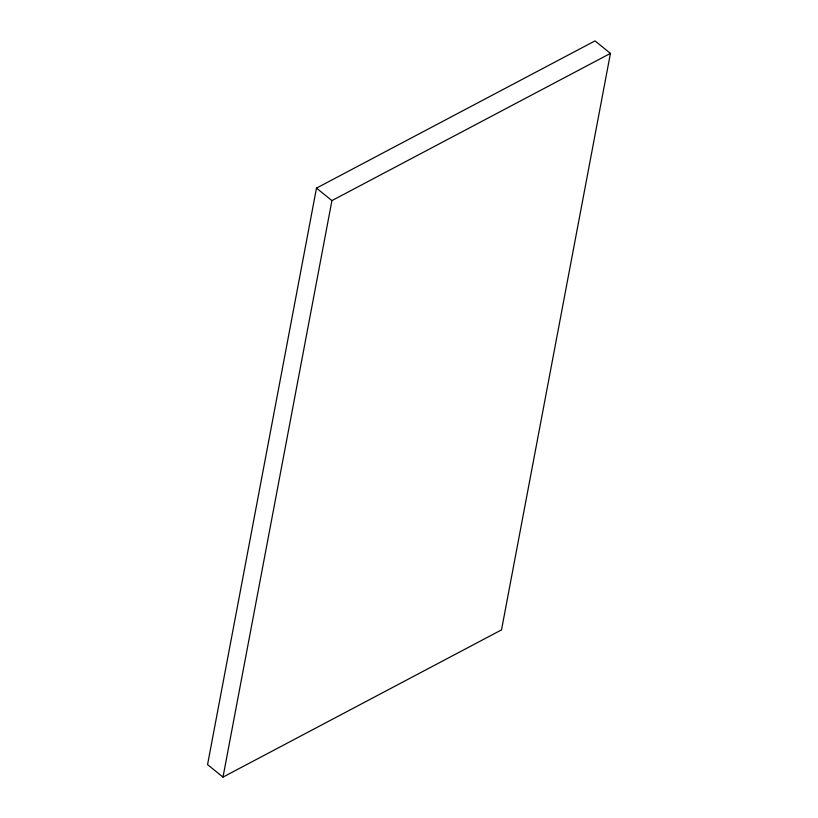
<?xml version="1.0" encoding="UTF-8"?>
<svg xmlns="http://www.w3.org/2000/svg" width="818" height="818" viewBox="0 0 818 818"><rect width="100%" height="100%" fill="white"/><g stroke="black" fill="none" stroke-linecap="round" stroke-linejoin="round"><path stroke-width="1.23" d="M316.484 188.109L207.557 764.605L222.997 777.1L501.516 629.891L610.443 53.395L595.003 40.9L316.484 188.109L331.924 200.604L222.997 777.1M331.924 200.604L610.443 53.395"/></g></svg>
